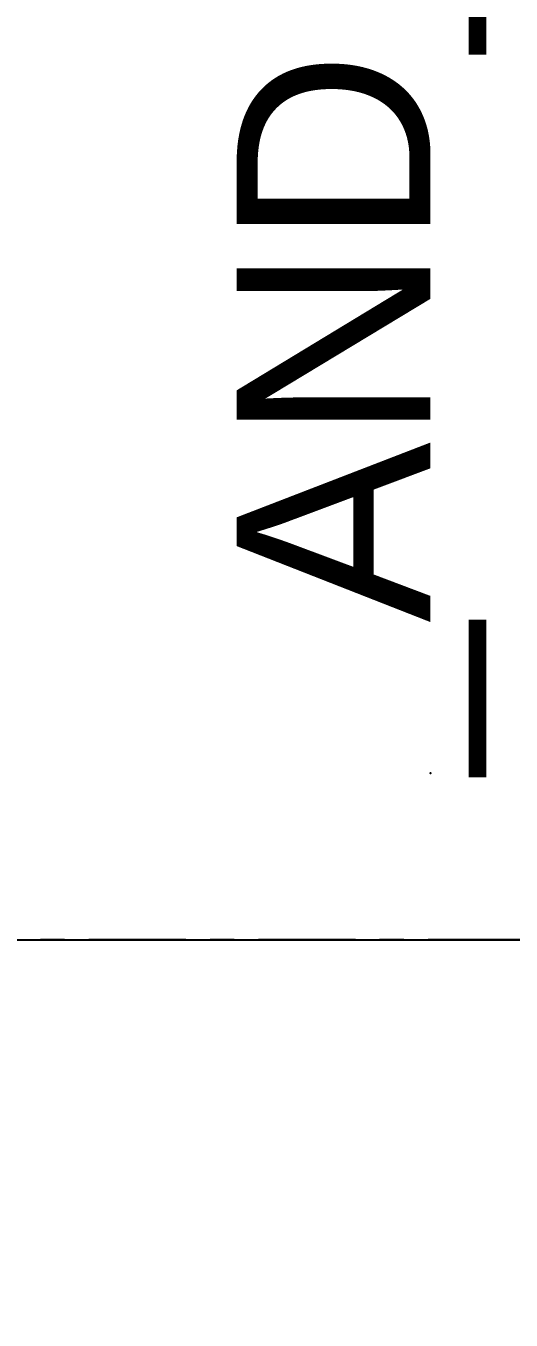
# Model space of a CAD drawing. Header units: millimetres. Extents: x -244126 to 368105, y -173968 to 259060.
# Drawn here: x 152447 to 158705, y -123746 to -107064 of the extents above; entities that cross this region are included whole.
import ezdxf

# ---------------------------------------------------------------- set-up
doc = ezdxf.new("R2010")
doc.units = ezdxf.units.MM
doc.header["$MEASUREMENT"] = 0
doc.linetypes.add('005_GG_TA_LINE', pattern=[13.75, 5, -1.25, 1.25, -1.25, 5])
doc.layers.add('001 - ASCESSORIES', color=1, linetype='Continuous')
doc.styles.get("Standard").update_dxf_attribs({"font": 'arial.ttf'})

# ---------------------------------------------------------------- blocks, each defined once
blk = doc.blocks.new('*U4692')
at = {"color": 0, "linetype": '005_GG_TA_LINE'}
blk.add_lwpolyline([(0, 0), (110.248, 0), (110.248, 30), (0, 30)], close=True, dxfattribs=at)
blk.add_point((8.582, 4.878), dxfattribs=at)
blk.add_attdef('NAMEBLK', (8.582, 4.878), '', height=10, dxfattribs=at)

msp = doc.modelspace()

# ---------------------------------------------------------------- linework, layer by layer
at = {"color": 8}
msp.add_ray((122184.76531, -118843.80009), (1, 0), dxfattribs=at)

# ---------------------------------------------------------------- block references
at = {"layer": '001 - ASCESSORIES', "linetype": '005_GG_TA_LINE', "xscale": 250, "yscale": 250, "zscale": 250, "rotation": 90}
msp.add_blockref('*U4692', (158884.1015, -118843.80009), dxfattribs=at).add_auto_attribs({'NAMEBLK': '_AND_DOOR'})
msp.add_blockref('*U4692', (158884.1015, -146405.79881), dxfattribs=at)

doc.saveas('drawing.dxf')
